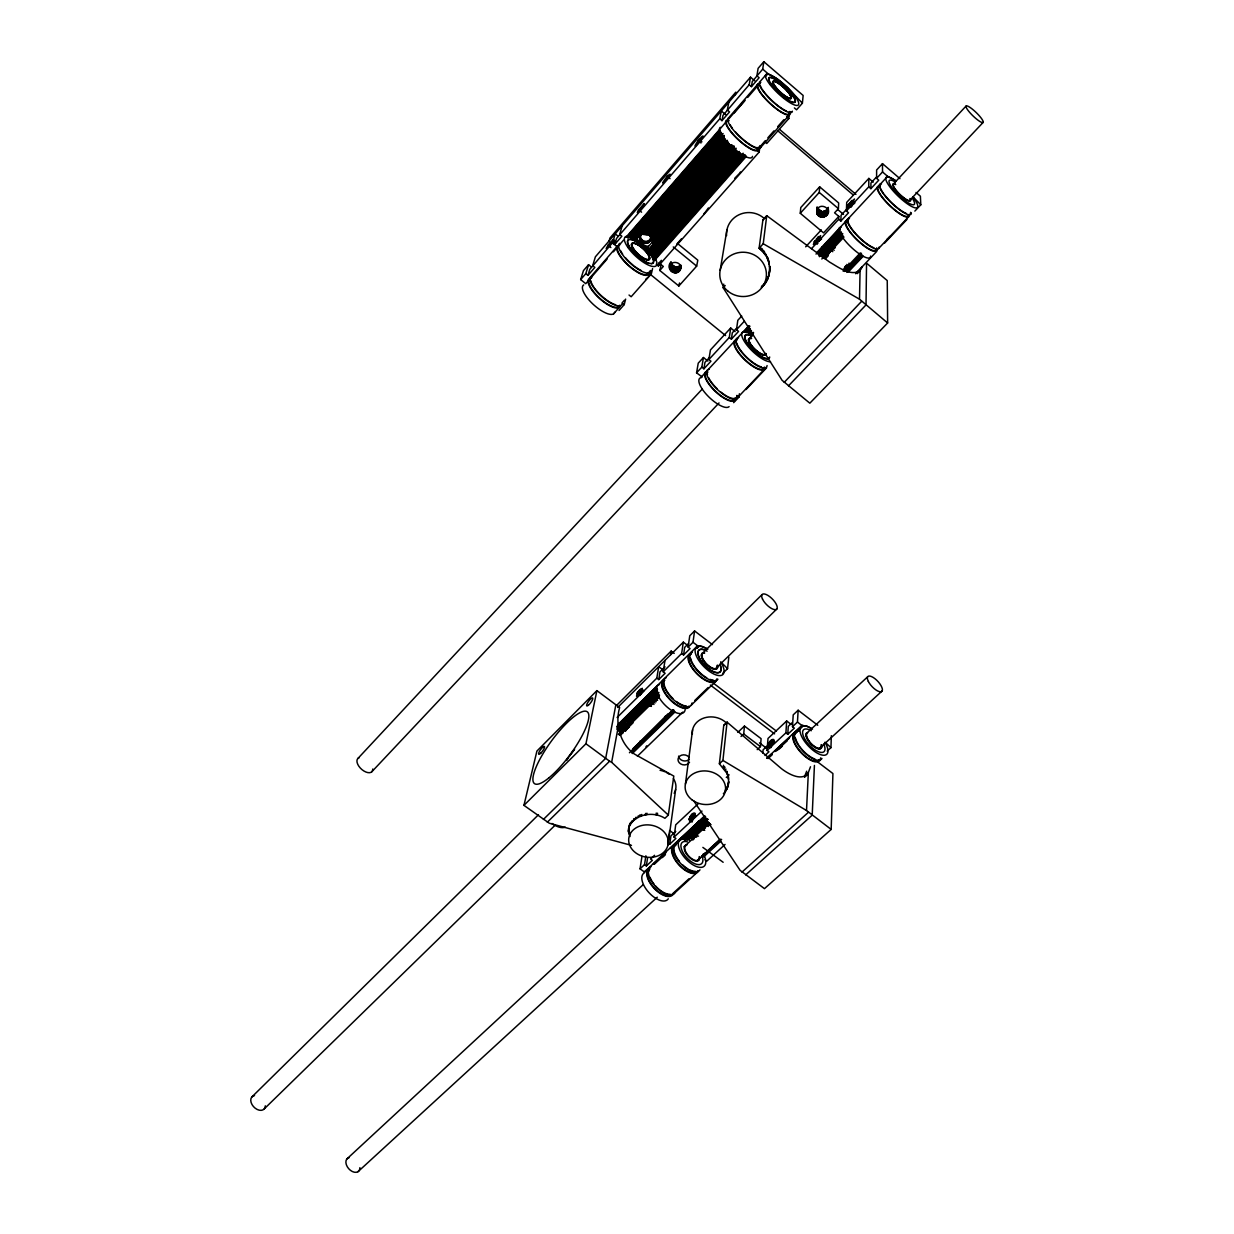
<?xml version="1.0" encoding="UTF-8"?>
<svg xmlns="http://www.w3.org/2000/svg" width="1234" height="1234" viewBox="0 0 1234 1234"><rect width="100%" height="100%" fill="white"/><g stroke="black" fill="none" stroke-linecap="round" stroke-linejoin="round"><path stroke-width="1.5" d="M769.522 271.835L769.661 266.02C770.201 273.963 767.733 282.478 761.316 287.599M873.209 182.138L868.844 178.406L868.751 186.828L870.88 188.648L878.747 180.179L876.603 178.344L876.618 169.983L882.48 163.644L899.972 178.683M876.711 247.864L876.711 251.428L855.609 273.732M870.88 188.648L870.942 183.002L876.14 177.387M630.065 836.544L628.399 831.037L629.571 824.682L628.522 829.125M628.954 826.595L629.433 833.243M723.756 284.128L723.17 287.753L782.094 380.319L809.828 403.194L887.632 322.984L859.512 299.199L860.067 270.632L862.273 266.683M648.575 233.858L650.842 237.884L649.115 242.065L644.642 243.36L640.492 240.553L639.814 237.638L640.893 233.781L640.508 237.977L643.408 241.216L648.097 241.324L650.997 238.224M693.739 800.82L740.107 870.356L764.463 888.65L831.176 829.418L832.919 773.548L817.71 761.995M827.196 751.09L830.945 747.665L831.346 735.68M838.827 216.397L823.572 232.871L800.264 213.266L800.773 207.543L819.654 186.828L838.673 202.947L838.41 208.654L834.585 212.819L838.827 216.397L838.688 219.297L840.817 221.087L848.529 212.772L846.401 210.983L846.709 202.376L868.844 178.406M821.767 251.304L827.49 256.101C815.767 252.044 828.708 240.013 835.063 247.988L830.575 244.533M840.817 221.087L841.064 215.302L847.434 208.407M657.306 214.33L671.99 227.966L673.348 232.964L671.358 236.727L668.797 237.283L666.329 236.265L645.814 218.788M636.328 239.473L640.986 234.121L648.513 235.015L655.655 226.84C652.447 224.017 642.513 220.223 648.159 215.025L672.468 187.074C681.322 177.85 693.292 192.936 698.537 199.846C700.526 222.922 675.708 188.925 671.435 189.296M814.425 765.419L812.203 815.165L745.706 874.875M714.162 146.183L730.497 161.392L731.885 166.467L729.818 170.354L727.15 170.971L723.618 169.305L703.781 152.06M831.176 829.418L806.512 810.522L808.347 772.53L810.507 766.761M791.195 724.435L786.675 720.98L785.904 732.857L787.755 734.276L794.357 728.137L792.49 726.703L797.457 722.075L798.151 710.244L817.772 725.268M826.857 215.04L827.937 208.114C832.287 219.112 813.607 220.13 817.17 209.595C819.731 203.024 830.806 207.281 827.598 213.852M827.274 214.469L827.598 208.731M827.844 213.204L828.292 207.343M828.091 211.847L828.307 208.022M692.197 821.582C684.33 820.564 695.683 819.561 695.344 813.653C693.338 810.214 685.148 821.242 692.274 821.705M825.237 216.413L825.592 210.659L827.196 209.302M825.839 216.012L826.178 210.274M826.379 215.564L826.718 209.811M792.49 726.703L793.215 714.856L798.151 710.244M823.926 216.968L824.281 211.215L825.592 210.659M824.605 216.721L824.944 210.983M822.523 217.184L822.877 211.446L824.281 211.215M823.232 217.122L823.587 211.369M787.755 734.276L788.279 726.332L792.213 722.661M821.088 217.076L821.458 211.322L817.402 207.898L817.001 213.621M821.798 217.184L821.458 211.322M819.145 216.274L819.53 210.536M819.762 216.629L820.132 210.875M820.409 216.891L820.78 211.137M800.264 213.266L819.268 192.442L819.654 186.828M818.08 215.379L818.466 209.641M818.574 215.857L818.96 210.119M816.707 212.294L817.031 207.111M816.815 212.973L817.216 207.25M817.278 214.253L817.679 208.531M817.648 214.839L818.034 209.101M669.661 267.423C669.584 260.096 681.862 261.192 680.674 268.349C678.592 277.928 663.815 269.83 671.003 261.932M726.965 771.435L726.841 773.194C729.973 779.873 729.016 788.603 723.386 793.678M765.049 755.439L768.936 751.799L767.085 750.395L768.011 738.456L786.675 720.98M762.843 753.048L763.09 749.84L768.258 745.012M757.213 749.64L760.452 746.616L761.1 738.672L744.457 726.07L737.809 732.364M741.032 736.482L743.701 733.952L744.457 726.07M794.372 107.913L796.562 109.795L802.393 103.193L803.149 95.465L763.846 61.7L758.108 68.348L756.905 75.829L759.126 77.727L751.429 86.627L749.208 84.73L750.488 77.171L754.853 80.904M726.903 788.927L728.692 781.616L728.368 784.361M727.397 787.832L727.551 786.274M728.353 778.16L727.952 774.212L727.751 775.662M727.798 786.706L727.967 785.148M728.523 779.425L728.507 776.664M728.122 785.549L728.291 783.991M727.335 774.412L727.011 771.528L726.841 773.194L719.376 763.784L723.756 725.33L727.057 722.168L781.431 768.643C788.079 773.826 802.362 782.109 808.347 772.53M725.715 790.979L727.073 787.354M726.348 789.976L726.518 788.387M728.091 776.911L728.245 775.384M725.623 770.818L725.808 768.983M719.376 763.784L722.923 760.437L727.057 722.168M723.263 767.486L723.494 765.296M764.571 141.632L766.746 143.483L788.804 118.557L789.513 112.279M722.646 673.425L727.551 668.658L728.831 657.167M768.643 276.385L769.646 270.678M769.63 268.703L769.754 267.577M769.029 274.889L769.168 273.732M769.322 273.377L769.461 272.22M769.615 270.277L769.754 269.135M768.689 262.472L768.35 259.757L769.538 267.13M766.931 280.627L768.782 275.213M769.06 264.014L768.813 261.315M767.594 279.254L767.733 278.066M768.165 277.835L768.304 276.663M764.463 284.406L767.07 279.439M765.358 283.203L765.512 282.015M766.191 281.938L766.329 280.75M768.211 260.945L766.129 254.667M763.476 285.548L764.602 283.203M766.993 257.983L767.147 256.687M694.017 836.775C694.295 841.711 694.233 835.973 691.642 834.909M766.252 256.564L765.466 253.525M762.427 286.612L763.63 284.344M693.739 839.089L691.348 837.223L691.503 834.693M765.435 255.176L763.553 252.584L763.753 250.965M691.672 837.655L691.796 835.125M691.842 837.855L692.135 835.541M692.043 838.056L692.336 835.726M692.475 838.41L692.536 835.912M692.706 838.565L692.984 836.251M692.953 838.719L693.23 836.405M693.199 838.858L693.493 836.529M693.462 838.981L693.755 836.652M662.72 218.757L681.338 197.455L673.085 191.208L672.545 186.936M763.553 252.584L759.111 248.265L763.229 243.746L766.73 215.672L829.618 262.117C838.056 266.899 850.689 276.74 860.067 270.632M688.988 839.043L689.204 837.269L692.968 840.03M762.504 251.366L762.72 249.638M691.348 837.223L691.302 834.23M724.111 768.551L724.358 766.545L724.99 767.533M761.378 250.224L761.609 248.373L762.134 248.99M760.206 249.145L760.452 247.186M690.839 834.847L691.102 836.775M733.644 402.67L738.95 397.07L739.367 393.769M759.111 248.265L762.905 219.93L766.73 215.672M685.425 784.022L692.582 729.788M667.949 842.807L669.784 844.149L675.877 838.457L674.057 837.115L675.708 824.821L698.197 803.781M669.784 844.149L670.91 835.912L675.769 831.377M668.196 841.048L669.661 830.497L674.288 833.891M667.995 844.935A19.883 16.15 9 0 0 641.649 825.531A19.883 16.15 9 0 0 635.803 852.91A19.883 16.15 9 0 0 667.995 844.935L675.661 789.452M687.785 645.536L683.327 642.143L681.646 653.526L683.574 654.992L690.053 648.575L688.125 647.11L692.999 642.266L694.588 630.944L712.465 644.626M735.125 331.622L730.698 327.997L729.309 337.453L731.392 339.149L738.564 331.406L736.482 329.709L737.809 320.3L741.727 316.058M628.97 827.212C634.492 813.931 653.557 810.908 664.91 818.296L668.319 815.088L673.81 776.109L634.415 754.051C620.116 743.886 614.841 724.096 619.638 707.591L596.901 690.624L536.913 751.059L523.941 805.355L549.315 823.248L631.469 845.367M656.226 264.246L658.37 265.989L759.157 152.075L760.082 145.597M688.125 647.11L689.76 635.757L694.588 630.944M731.392 339.149L732.302 332.825L737.068 327.689M683.574 654.992L684.685 647.372L688.557 643.531M655.994 814.81L656.257 813.036M657.259 815.057L657.537 813.206M645.876 855.779L644.534 864.633L646.354 865.959L647.603 857.661M648.359 869.137L644.364 871.944L640.045 868.829L641.958 856.411M646.693 814.718L646.924 813.191M751.429 86.627L752.262 81.552L762.705 69.135L763.846 61.7M645.367 814.949L645.598 813.407M670.571 654.838L671.157 651.074L674.211 653.388M641.51 815.982L641.757 814.425M637.963 817.51L638.209 815.936M663.136 670L658.694 666.638L656.812 678.145L658.74 679.579L665.111 673.27L663.182 671.82L665.018 660.36M640.292 816.445L640.539 814.872L639.351 815.381M634.831 819.484L636.081 817.186L635.818 818.774M658.74 679.579L659.974 671.898L665.049 666.869M633.027 820.996L634.153 818.62L633.89 820.224M707.869 361.068L703.457 357.505L701.822 367.146L703.904 368.812L710.938 361.207L708.871 359.541L710.445 349.947L730.698 327.997M628.399 831.037L628.677 828.523M628.476 831.994L628.723 830.467M628.63 832.935L628.877 831.423M628.862 833.875L629.124 832.348M630.25 824.42L630.512 822.816L630.003 823.741M630.836 823.525L631.762 821.042L631.5 822.646M720.178 270.246L726.888 230.048M703.904 368.812L704.969 362.364L709.643 357.305M856.951 273.47L858.448 270.724M702.007 376.848L696.562 372.838L698.243 363.151L703.457 357.505M668.319 815.088L611.648 762.303L618.465 725.499M735.371 94.694L735.834 92.164L609.997 237.977L609.149 240.861M615.859 704.768L605.678 758.308L543.423 819.407M728.8 102.299L727.304 110.057L729.51 111.924L721.967 120.639L719.761 118.772L721.319 110.952L725.654 114.623M661.162 264.492L659.789 270.462L678.854 286.01L696.67 266.128L697.812 260.173L677.481 243.468M721.967 120.639L722.985 115.394L749.208 84.73M613.19 240.044L609.596 242.913L606.249 248.528L613.19 240.044L616.09 242.388L613.02 239.597M523.941 805.355L585.949 743.763L596.901 690.624M678.854 286.01L679.487 282.987M680.32 269.629L680.952 266.652M680.551 268.997L681.307 265.372M678.129 272.097L680.458 265.31L679.209 271.279M678.685 271.711L679.949 265.742M679.641 270.77L680.582 266.297M680.027 270.215L680.967 265.742M676.864 272.621L678.145 266.652L679.394 266.112M677.512 272.39L678.777 266.421M674.813 272.822L676.093 266.853L678.145 266.652M675.507 272.837L676.787 266.868M676.201 272.776L677.466 266.791M673.456 272.544L674.736 266.575L672.006 264.6L671.003 262.148L669.692 268.087M674.119 272.729L676.093 266.853M671.635 271.542L672.946 265.572M672.206 271.943L673.502 265.973M672.808 272.282L674.103 266.313M670.324 269.984L671.635 264.03M670.694 270.555L672.006 264.6M671.142 271.079L672.437 265.109M669.707 266.76L670.494 263.15M669.815 268.75L671.142 262.796M670.031 269.382L671.342 263.428M658.37 265.989L659.064 262.996L661.439 260.328M629.032 295.034L631.16 296.746L651.305 273.979L652.585 268.596M648.853 242.28L649.269 240.63M649.115 242.065L649.516 240.414M650.472 236.249L650.873 234.614M649.362 241.833L649.763 240.183M650.58 236.573L650.997 234.923M649.593 241.586L649.994 239.936M650.673 236.897L651.089 235.247M647.773 249.33L648.513 246.384L653.156 241.093M649.794 241.324L650.21 239.674M649.994 241.062L650.58 239.134M650.333 240.476L651.089 237.9M647.032 243.191L647.449 241.555M647.372 243.083L647.773 241.448M647.68 242.959L648.097 241.324M647.989 242.82L648.405 241.17M648.297 242.651L648.698 241.016M648.575 242.481L648.991 240.831M650.333 235.941L650.734 234.306M645.336 243.422L645.752 241.771M645.675 243.422L646.092 241.771M646.03 243.391L646.446 241.741M646.369 243.345L646.786 241.694M646.709 243.283L647.125 241.633M643.963 243.221L644.379 241.571M644.302 243.299L644.719 241.648M643.562 246.8L643.886 245.535L637.978 240.707L636.883 237.853M644.642 243.36L645.058 241.71M644.981 243.407L645.397 241.756M767.872 745.336C768.072 749.994 774.15 742.698 774.165 740.385C772.931 736.035 763.63 747.233 770.895 747.619M642.374 242.527L642.791 240.877M642.667 242.697L643.099 241.046M642.976 242.851L643.408 241.216M643.3 243.005L643.716 241.355M643.624 243.113L644.04 241.478M641.078 241.401L641.495 239.751M641.31 241.648L641.726 239.998M641.557 241.895L641.973 240.244M641.819 242.126L642.235 240.476M642.081 242.327L642.513 240.676M639.906 238.98L640.323 237.329M639.983 239.303L640.4 237.653M640.076 239.627L640.508 237.977M640.199 239.936L640.616 238.301M640.338 240.26L640.755 238.609M640.492 240.553L640.909 238.918M640.662 240.846L641.094 239.195M619.036 310.459L624.219 304.597L625.638 299.091M640.862 241.124L641.294 239.489M639.844 237.314L640.6 234.383M639.814 238.316L640.23 236.002M639.844 238.64L640.276 237.005M640.323 235.725L641.264 233.226M622.167 225.791L619.699 234.445L621.859 236.203L614.841 244.317L612.681 242.558L615.211 233.843L618.141 236.234M614.841 244.317L616.506 238.47L719.761 118.772M640.199 740.971L639.829 742.004L667.856 713.992M591.472 267.068L588.556 264.708L585.811 273.639L587.955 275.367L589.775 269.382L612.681 242.558M607.113 259.063L585.749 283.681L580.659 279.594L583.451 270.616L588.556 264.708M806.681 771.204L804.414 777.004L807.73 773.98M843.516 269.012L848.051 267.747L849.054 263.12M724.466 154.852L732.518 145.658L729.14 144.98L727.983 141.833L719.946 151.057C708.517 138.671 696.5 154.451 713.73 160.374L688.51 189.234M637.083 693.261L636.543 696.3L640.631 692.783L642.297 688.294L637.083 693.261L640.03 695.482M650.997 272.822L651.043 271.079A21.132 6.941 42.4 0 1 630.821 263.69A21.132 6.941 42.4 0 1 619.792 243.299M659.064 697.225L656.642 699.601C648.714 692.937 637.191 702.933 651.398 706.372L643.839 700.696M708.393 207.929L705.231 212.279M814.301 241.663L813.391 244.548L818.003 240.645L820.641 235.586L814.301 241.663L817.201 244.085M650.719 273.316L648.328 276.57M638.595 209.749L637.346 212.572L644.41 203.595L638.595 209.749L641.572 212.186M848.329 204.69L847.126 208.099L851.876 204.042L854.499 198.998L848.329 204.69L851.244 207.173M706.604 821.551L710.846 824.728L705.539 820.857L709.889 824.096C703.21 817.278 689.22 826.163 703.75 829.772L696.5 824.405M740.493 171.942L739.721 173.053M566.529 760.252L568.056 758.015M640.647 235.139L641.788 233.905M681.492 238.779L676.911 243.946M639.752 742.143L638.595 743.269M569.645 755.779L574.597 749.254M725.176 790.346L725.885 789.39M698.105 140.553C686.181 159.078 713.684 124.063 698.105 140.553L700.989 142.974M739.289 173.624L734.785 178.251M646.739 745.83L645.968 746.755M889.93 236.357L888.002 238.455M724.157 137.576L715.458 147.849L724.312 137.684M724.235 135.478L714.27 147.232L724.188 135.833M750.488 77.171L595.39 256.795L592.69 265.68L594.85 267.408L587.955 275.367M667.178 176.277C652.832 195.512 678.623 166.575 667.178 176.277L670.047 178.668M580.659 279.594L585.811 273.639M757.892 84.082L728.631 117.816A21.934 5.769 42.9 0 0 740.971 137.915A21.934 5.769 42.9 0 0 760.761 146.985M766.314 74.379L760.005 81.629A22.15 5.414 43 0 0 772.746 101.635A22.15 5.414 43 0 0 792.382 111.199M613.406 251.829L615.92 248.929M620.949 243.129L623.463 240.229M625.962 237.344L744.102 101.188M757.923 85.254L760.437 82.354M765.466 76.554L767.98 73.67L777.266 78.914L787.462 87.537L802.393 103.193M734.23 112.911L745.213 100.263M747.65 97.455L758.617 84.807A21.101 5.183 43 0 0 770.741 103.872A21.101 5.183 43 0 0 789.467 112.973M627.782 236.002L719.515 130.31M627.381 237.684L720.332 130.603M628.183 238.069L646.755 216.69M674.042 185.254L704.938 149.684M706.542 147.833L720.27 132.038M630.358 237.005L646.338 218.603M648.297 214.917L650.58 213.729L672.036 189.033M676.34 184.067L704.46 151.705M708.871 146.63L721.304 132.3M630.697 238.131L646.693 219.729M650.58 213.729L652.154 213.451L672.376 190.175M677.929 183.804L704.799 152.893M721.767 133.365L710.46 146.368L732.178 164.631M631.006 239.396L647.341 220.624M652.154 213.451L653.526 213.513L673.008 191.116M679.302 183.866L705.401 153.849M711.833 146.46L723.078 133.534M633.304 238.424L648.112 221.41M653.526 213.513L654.745 213.79L673.779 191.902M680.52 184.159L706.172 154.682M633.181 240.368L649.038 222.166M654.745 213.79L655.948 214.222L674.689 192.689M681.723 184.606L707.082 155.484M713.067 146.753L723.016 135.324M635.525 239.612L650.071 222.907M708.115 156.271L682.911 185.208L680.011 182.894M641.942 234.198L651.151 223.632M655.948 214.222L658.262 215.487L676.803 194.201M684.037 185.902L709.195 157.042M716.584 148.558L725.052 138.84M643.562 234.352L652.246 224.387M658.262 215.487L659.372 216.228L677.913 194.972M710.306 157.829L685.163 186.658L681.06 183.249M725.685 140.182L717.71 149.329L713.576 145.874M645.212 234.537L653.388 225.174L646.107 219.128M727.412 140.337L718.82 150.178L715.859 147.71M646.863 234.753L654.514 225.992L645.953 218.942M687.4 188.339L712.589 159.495L703.92 152.214M721.072 151.967L728.569 143.391M648.513 235.015L650.179 235.308L656.781 227.735M663.83 219.683L682.464 198.365M689.636 190.159L714.872 161.299M722.198 152.923L729.14 144.98M648.575 249.469L653.249 244.162L650.75 236.851L657.892 228.676L669.136 237.668M690.762 191.116L715.998 162.271L728.77 172.714M730.837 145.304L723.34 153.88L731.824 161.006M651.321 238.409L658.987 229.663L669.013 237.607M666.082 221.565L684.669 200.309L696.177 209.533L683.574 199.322L664.956 220.608L671.944 226.377M691.888 192.072L717.093 163.274L728.662 172.667M651.876 239.998L660.067 230.65M685.765 201.312L667.178 222.536L671.527 226.161M718.188 164.292L692.999 193.059L697.364 196.73M734.184 146.044L725.577 155.854L731.438 160.836M652.416 241.586L661.115 231.668M686.814 202.345L668.257 223.539L671.219 225.992M719.268 165.341L694.079 194.062L698.151 197.455M734.677 147.756L726.687 156.872L729.417 159.171M652.94 243.191L662.164 232.686M669.291 224.573L687.878 203.379M695.128 195.111L720.332 166.374M727.736 157.921L736.22 148.265M648.621 250.301L663.198 233.689M721.396 167.392L696.115 196.191L722.507 168.395L697.04 197.317L723.618 169.305L697.858 198.535M736.359 150.347L728.739 159.016L731.608 161.407M729.68 160.158L737.3 151.489M730.497 161.392L739.243 151.443M651.336 253.525L666.468 236.342M672.669 229.277L692.228 207.034M698.537 199.846L724.744 170.061M731.191 162.718L739.968 152.738M649.593 251.381L664.278 234.691L649.053 250.703M650.503 252.446L665.373 235.586L650.025 251.736M671.99 227.966L691.117 206.279L671.188 226.763L690.022 205.384L670.278 225.637L688.927 204.381L693.199 207.96M651.629 255.222L667.687 236.959M673.162 230.743L693.477 207.651M699.046 201.327L726.008 170.678M731.7 164.215L740.523 154.173M653.064 255.546L669.106 237.314M673.363 232.47L694.912 207.991M699.246 203.086L727.489 171.002M731.901 165.973L743.146 153.201M653.804 256.564L671.219 236.805M672.777 235.031L697.071 207.466M698.645 205.662L729.68 170.431M731.299 168.611L743.824 154.373M653.634 258.569L745.151 154.744M654.282 259.556L745.845 155.731M654.699 260.251L746.292 156.41M624.404 300.263L622.09 302.885L624.219 304.597M758.247 148.805L765.358 140.614M767.826 137.822L773.98 130.866M777.667 126.686L783.821 119.713M787.724 115.425L791.056 111.677M613.606 313.822L619.252 307.436M759.943 148.281L789.482 114.855M659.789 270.462L663.321 266.467L659.064 262.996M766.962 215.873L762.905 219.93M776.294 750.889L779.256 748.76M723.17 287.753L725.191 285.548M805.663 246.831L821.32 229.879M704.768 212.803L703.889 213.729M696.562 372.838L701.822 367.146M708.871 359.541L729.309 337.453M736.482 329.709L744.241 321.318M811.525 248.651L838.688 219.297M846.401 210.983L868.751 186.828M876.603 178.344L882.526 171.958L882.48 163.644M701.483 376.786L748.668 325.977M816.831 252.554L887.601 176.323L896.208 181.028A21.688 5.183 43.9 0 0 887.755 183.743A21.688 5.183 43.9 0 0 911.525 206.417A21.688 5.183 43.9 0 0 912.929 197.039M743.932 331.699L749.177 326.054M816.013 254.081L839.598 228.676M846.154 221.626L848.776 218.804M744.719 331.869L749.948 326.223M818.08 252.893L840.339 228.907M745.336 332.316L749.239 328.105M817.972 254.142L823.016 248.713M824.651 246.954L840.123 230.295M746.138 332.671L750.041 328.475M818.697 254.62L822.43 250.595M826.934 245.767L839.691 232.038M747.897 332.131L750.473 329.355M818.944 255.716L822.677 251.705M828.461 245.489L841.202 231.776M748.205 333.226L750.812 330.403M819.391 256.687L823.201 252.6M829.772 245.535L841.449 232.979M748.992 333.89L751.599 331.082M821.443 256.04L823.926 253.386M842.421 233.488L830.945 245.797L842.776 233.812M822.168 256.919L824.775 254.111L822.183 256.687M842.174 235.401L832.086 246.214L842.529 235.694M750.858 335.17L753.465 332.393M821.829 259.001L825.716 254.836L822.985 257.536M843.223 236.049L833.197 246.8L830.405 244.517M751.182 335.54L753.558 332.995M357.922 758.447L702.115 389.219M749.393 338.486L753.342 334.26M824.142 258.322L843.979 237.021M892.598 184.869L966.16 105.954M825.207 259.063L827.783 256.302L821.937 251.428M371.82 771.759L719.036 402.947M843.13 271.125L860.299 252.893M910.461 199.6L983.082 122.475A11.831 2.329 44.1 0 0 971.914 108.793A11.831 2.329 44.1 0 0 968.829 111.399A11.831 2.329 44.1 0 0 983.082 122.475M844.364 271.434L846.894 268.75M848.545 266.991L861.486 253.248M846.123 271.387L861.903 254.636M846.832 272.39L862.628 255.639M848.606 271.696L863.09 256.333M736.837 398.443L764.34 369.367M878.531 248.605L908.671 216.721M746.03 389.558L766.607 367.809M884.454 243.237L906.959 219.451M914.857 211.091L920.795 204.813L920.394 196.221L916.014 192.473M858.386 271.064L862.211 267.022M857.337 273.593L859.913 270.878M784.207 382.355L861.671 301.281M788.495 385.841L866.021 304.921L866.546 263.15L887.246 280.581L887.632 322.984M647.017 278.066L645.86 279.162M658.971 692.69L653.681 698.043L657.722 694.063M657.938 692.32L652.632 697.688L658.046 692.367M617.015 704.984L671.157 651.074M617.648 707.483L683.327 642.143M617.123 717.494L656.812 678.145M663.182 671.82L681.646 653.526M618.28 724.188L697.58 645.768L702.115 646.415L707.853 649.207M617.416 725.484L657.059 686.289M695.344 648.436L698.074 645.737M618.157 725.453L656.426 687.631M689.235 655.208L691.966 652.493M696.069 648.452L698.799 645.752M617.787 726.518L644.549 700.202M645.906 698.86L656.642 688.248M696.886 648.467L699.57 645.814M618.373 726.055L644.179 701.483M647.912 697.796L657.321 688.495M620.347 725.006L644.503 702.177M649.3 697.441L657.491 689.343M621.735 724.651L645.058 702.732M650.503 697.349L657.29 690.654M623.062 724.559L645.737 703.21M651.583 697.441L656.997 692.104M624.018 724.651L625.067 724.867L646.554 703.673L643.037 701.174M625.067 724.867L626.116 725.222L647.48 704.167L643.238 700.974M618.342 734.292L620.964 731.7L622.939 732.78L620.316 735.356M626.116 725.222L627.103 725.654L648.421 704.66M654.683 698.49L658.771 694.464M619.314 734.801L621.936 732.225M649.393 705.185L628.091 726.163L627.103 725.654M655.67 699.015L659.527 695.22M251.813 1097.011L538.471 814.749M619.406 735.078L659.172 695.914M701.699 654.035L762.041 594.618M625.175 724.003L629.062 726.749L633.073 722.8M547.31 822.214L609.611 761.208L611.648 762.303M632.98 748.683L638.487 743.315M667.471 715.041L672.869 709.781M264.277 1108.857L555.022 825.299M629.433 752.74L673.533 709.735M714.872 669.414L776.88 608.948M631.407 751.814L673.965 710.321M631.962 752.817L674.535 711.324M632.317 753.527L674.905 712.033M637.392 756.241L682.865 712.064M694.788 700.496L708.162 687.492M691.271 705.123L716.136 680.983M723.756 725.33L727.242 722.368M726.302 777.482L729.109 774.859M640.045 868.829L644.534 864.633M654.56 855.285L650.549 859.034L652.37 860.36L646.354 865.959M674.057 837.115L701.976 811.093M767.085 750.395L785.904 732.857M644.364 871.944L704.845 815.72M766.746 758.17L801.915 725.469L806.959 726.194L812.512 729.124M644.842 871.836L649.053 867.918M653.28 864.001L665.928 852.231M670.155 848.313L703.904 816.923M767.193 758.092L771.404 754.175M775.631 750.257L789.698 737.176M792.506 734.569L802.347 725.407M653.989 863.908L665.234 853.45M670.849 848.236L704.599 816.862M767.872 758.062L772.083 754.128M774.906 751.521L788.958 738.456M793.184 734.523L803.026 725.376M654.575 864.031L665.604 853.774M671.126 848.653L697.333 824.297M698.675 823.047L705.586 816.63M768.072 758.555L772.145 754.776M777.636 749.67L787.261 740.739M794.125 734.353L802.362 726.703M662.303 857.599L665.08 855.039M672.006 848.591L676.155 844.735M681.692 839.598L696.932 825.438M700.603 822.029L704.83 818.096M779.626 748.622L782.387 746.046M683.127 839.135L697.21 826.04M701.945 821.659L705.971 817.911M683.729 839.521L697.734 826.518M703.102 821.536L705.879 818.96M684.454 839.876L698.398 826.934M685.256 840.261L699.169 827.351L696.315 825.253M706.851 819.067L704.12 821.597L706.943 819.114M707.838 819.283L705.138 821.782L707.93 819.33M687.508 839.367L700.017 827.767L695.945 824.759M687.06 840.292L692.12 835.603L698.521 836.128M692.922 835.603L700.912 828.199M694.31 835.665L701.837 828.693L696.207 824.559M346.769 1159.065L643.176 884.639M684.114 846.74L709.519 823.217M806.913 733.042L867.595 676.849M702.701 855.224L705.524 852.632M708.347 850.056L719.638 839.691M357.953 1171.745L657.275 897.195M697.009 860.777L720.548 839.166M819.006 748.868L882.171 690.932M703.272 856.226L721.628 839.398M703.627 856.936L720.579 841.403M725.068 844.442L706.82 861.131L705 859.805M672.653 893.694L689.174 878.593M696.593 872.962L673.178 894.341A17.831 8.885 47.5 0 1 653.804 888.033A17.831 8.885 47.5 0 1 649.377 868.212M804.892 775.924L808.193 772.9M804.799 776.926L807.005 774.921M741.958 872.114L808.393 812.311M761.455 286.411L762.581 285.409M887.524 238.887L886.644 239.612M666.113 716.368L664.602 716.584M696.639 837.115L694.295 836.868M643.886 245.535L648.513 246.384M619.098 730.759L620.964 731.7M763.229 243.746L859.512 299.199M722.923 760.437L806.512 810.522M623.417 723.278L626.301 725.299M696.747 824.852L702.794 829.202M659.372 216.228L661.609 217.878L680.181 196.592L671.574 189.434M624.836 723.648L629.062 726.749M689.174 819.407L691.981 821.474M692.336 821.32L689.235 819.052L692.135 821.196M696.979 824.713L704.722 830.389M702.871 847.388L723.155 862.288M652.385 696.47L656.642 699.601M689.96 817.263L692.937 819.453M697.395 822.739L704.83 828.23M689.713 817.741L692.69 819.931M697.148 823.232L704.599 828.708M689.513 818.204L692.49 820.394M696.948 823.695L704.398 829.171M689.359 818.636L692.336 820.841M696.794 824.127L704.228 829.618M696.932 825.13L701.591 828.554M696.038 824.806L700.172 827.844M585.949 743.763L609.611 761.208M617.648 728.646L622.029 731.885M705.755 820.764L710.229 824.065M705.015 820.795L710.553 824.775M705.771 821.628L710.229 824.929M703.935 820.749L709.889 825.145M703.581 821.011L709.519 825.407M692.783 813.638L695.76 815.828M703.195 821.32L707.653 824.62M692.397 813.993L695.374 816.198M702.809 821.69L707.267 824.975M692.012 814.394L694.989 816.599M700.927 820.98L708.362 826.471M691.626 814.841L694.603 817.031M700.542 821.412L706.496 825.808M691.256 815.288L694.218 817.494M698.675 820.78L706.11 826.271M690.886 815.782L693.863 817.972M698.321 821.258L705.755 826.749M690.546 816.276L693.523 818.466M699.477 822.847L705.416 827.243M690.238 816.769L693.215 818.96M697.673 822.245L705.108 827.736M625.206 723.71L628.121 725.885L625.021 723.571M617.386 728.908L621.674 732.086M617.339 729.201L620.193 731.315M625.252 723.525L628.538 725.823M624.743 723.695L629.355 727.135M624.435 723.864L629.047 727.304M624.096 724.096L628.708 727.536M622.198 723.247L628.353 727.829M621.813 723.587L627.967 728.168M621.427 723.957L627.582 728.538M619.499 723.232L627.196 728.955M620.656 724.836L626.81 729.417M620.27 725.314L626.425 729.88M618.373 724.651L626.054 730.374M618.018 725.16L625.715 730.883M617.694 725.654L625.391 731.376M617.401 726.147L623.556 730.729M617.139 726.641L623.309 731.207M616.923 727.088L623.077 731.669M618.296 728.662L622.908 732.101M617.926 728.908L622.43 732.256M643.608 700.48L650.935 705.941M617.216 729.14L620.023 731.222M654.221 697.626L657.151 699.832M638.41 691.256L641.371 693.477M647.295 697.92L653.218 702.362M638.04 691.75L641.001 693.971M645.444 697.303L652.848 702.856M637.7 692.259L640.647 694.48M645.089 697.812L653.974 704.475M637.376 692.752L640.323 694.973M644.765 698.305L652.169 703.858M644.472 698.814L651.876 704.367M644.225 699.292L651.629 704.845M644.009 699.755L651.413 705.308M643.824 700.172L651.228 705.725M643.392 700.742L649.13 705.046M643.346 701.035L647.649 704.259M652.046 696.084L657.629 700.233M651.753 696.207L656.195 699.555M641.078 688.603L644.04 690.839M651.444 696.392L655.886 699.724M651.089 696.639L655.532 699.971M650.719 696.932L655.161 700.264M639.983 689.497L642.945 691.719M648.868 696.161L656.257 701.73M639.598 689.883L642.544 692.104M648.467 696.547L654.39 701.005M639.197 690.315L642.158 692.536M648.066 696.979L653.989 701.421M638.796 690.778L641.757 692.999M647.68 697.441L655.069 702.994M617.324 728.538L622.939 732.78M771.774 739.876L774.782 742.174M771.373 740.215L774.381 742.513M770.957 740.601L773.98 742.883M770.556 741.017L773.579 743.3M770.155 741.464L773.178 743.763M769.769 741.942L772.777 744.225M769.399 742.436L772.407 744.719M769.06 742.945L772.068 745.228M768.736 743.454L771.759 745.737M768.458 743.948L771.481 746.231M768.227 744.441L771.235 746.724M768.026 744.904L771.034 747.187M759.419 742.837L767.054 748.622M743.701 733.952L760.452 746.616M713.869 683.543L776.417 731.099M710.352 685.055L774.597 733.86M643.346 700.388L650.395 705.755M692.999 642.266L697.58 645.768M727.551 668.658L721.366 662.473M797.457 722.075L801.915 725.469M830.945 747.665L825.515 742.575M654.406 212.618L657.336 214.932M654.251 212.526L657.136 214.809L675.738 193.445L671.435 189.882M683.127 185.331L680.181 182.987L699.647 199.152M736.899 395.404L738.95 397.07M830.559 244.61L833.413 246.908M657.552 214.654L660.483 217.03L679.055 195.759L671.743 189.635M613.205 239.689L616.105 242.018M613.082 240.322L615.967 242.666M649.161 272.251L651.305 273.979M611.848 242.466L617.602 247.155M649.454 273.655L725.592 335.586M607.915 245.134L610.876 247.54M658.987 229.663L668.936 237.807M673.27 246.939L696.67 266.128M683.327 185.054L686.274 187.475L711.432 158.631L704.074 152.414M656.658 213.991L672.607 226.794M654.668 212.387L672.268 226.871M654.19 212.325L672.021 227.01M653.897 212.541L673.224 228.429M653.573 212.803L672.885 228.706M653.202 213.143L672.515 229.03M651.336 212.31L675.091 231.869M650.92 212.757L674.674 232.3M650.472 213.235L674.227 232.779M648.544 212.526L673.779 233.288M648.097 213.066L674.813 235.046M647.649 213.621L674.366 235.601M647.218 214.192L672.453 234.938M646.786 214.762L673.517 236.727M646.385 215.318L671.635 236.049M646.03 215.842L671.265 236.589M645.691 216.366L670.941 237.098M645.397 216.845L670.648 237.576M646.647 218.495L670.417 238.023M646.446 218.881L668.735 237.19M661.393 231.961L668.674 237.931M645.413 219.205L650.256 223.045M668.041 237.776L663.013 233.519L667.455 237.221M823.171 252.353L827.443 255.885M671.358 186.118L697.225 207.559M672.453 187.83L696.886 208.083M672.175 188.293L696.608 208.561M671.928 188.74L696.362 208.993M671.728 189.111L696.177 209.379M684.669 200.309L693.246 207.389M671.712 189.882L677.605 194.771M687.107 202.638L695.621 209.641M671.558 189.99L675.923 193.599M695.143 209.61L688.726 204.212L693.061 207.836M682.988 184.576L697.596 196.808M680.443 182.771L698.459 197.81M680.644 183.851L699.339 199.368M678.87 182.94L698.999 199.661M678.499 183.28L700.064 201.188M678.098 183.681L699.663 201.589M676.232 182.94L700.665 203.224M675.8 183.434L700.218 203.703M673.903 182.755L699.755 204.227M674.875 184.498L700.742 205.955M674.427 185.069L698.845 205.322M672.545 184.452L698.413 205.893M673.563 186.211L699.416 207.651M671.728 185.578L699.03 208.222M717.093 163.274L727.15 171.68M822.831 251.859L826.95 255.284M713.884 146.044L731.654 160.883M713.36 145.72L731.469 161.253M713.406 146.322L730.775 160.914M831.408 245.473L834.307 247.911M713.098 146.553L730.451 161.13M829.618 244.455L833.968 248.111M711.308 145.643L732.996 163.86M829.233 244.718L833.582 248.373M710.923 145.998L732.61 164.215M818.682 236.527L821.582 238.964M828.832 245.042L833.181 248.697M818.25 236.913L821.15 239.35M828.384 245.427L834.184 250.301M708.609 145.658L731.747 165.078M817.787 237.344L820.687 239.782M826.487 244.64L832.287 249.515M708.162 146.167L732.734 166.791M817.324 237.823L820.224 240.26M826.024 245.119L831.809 249.993M699.03 139.411L701.915 141.848M707.699 146.692L732.271 167.315M825.546 245.628L832.78 251.705M705.786 146.044L731.793 167.87M816.384 238.872L819.283 241.309M825.068 246.168L830.868 251.026M846.802 264.415L849.702 266.837M706.774 147.833L732.78 169.66M824.605 246.723L830.405 251.582M704.876 147.201L732.333 170.23M824.158 247.294L829.958 252.152M845.892 265.526L848.791 267.948M705.894 148.99L730.466 169.598M815.042 240.568L817.941 242.99M823.741 247.849L829.541 252.723M845.475 266.081L848.375 268.518M704.043 148.342L731.5 171.372M814.656 241.124L817.556 243.545M821.906 247.201L829.14 253.278M845.089 266.637L847.989 269.074M703.673 148.882L729.695 170.708M823.001 248.96L828.785 253.818M844.735 267.192L847.635 269.614M703.334 149.391L729.371 171.218M822.677 249.469L828.477 254.327M844.426 267.701L847.326 270.138M704.491 151.088L729.078 171.696M822.415 249.947L828.215 254.821M704.259 151.52L728.847 172.128M822.199 250.394L827.999 255.253M704.074 151.89L728.662 172.513M822.045 250.795L827.844 255.654M719.545 165.618L728.168 172.698M703.442 152.399L708.301 156.41M727.659 172.698L721.196 167.222L727.119 172.236M821.89 251.705L825.901 254.975M756.982 150.24L759.157 152.075M849.162 203.564L852.062 206.032M819.268 192.442L838.41 208.654M837.763 209.518L843.532 214.407M779.78 129.57L855.949 194.401M777.59 130.603L853.296 195.018M851.984 200.417L854.9 202.885M851.522 200.864L854.437 203.332M851.044 201.343L853.959 203.826M850.565 201.867L853.465 204.35M849.609 202.993L852.524 205.461M786.629 116.69L788.804 118.557M762.705 69.135L767.98 73.67M882.526 171.958L887.601 176.323M920.795 204.813L912.898 196.73M764.756 252.384L763.954 251.242L764.54 253.849M767.27 256.95L768.165 259.217M650.179 235.308L650.75 236.851M615.612 304.736A19.945 6.895 42.3 0 1 594.68 288.401M593.816 287.183A19.945 6.895 42.3 0 1 590.778 280.689M590.824 278.39A19.945 6.895 42.3 0 1 591.904 276.94M619.576 305.261A19.945 6.91 42.3 0 1 600.187 298.628A19.945 6.91 42.3 0 1 590.006 279.131M614.686 312.248A20.87 7.296 42.2 0 1 594.325 305.353A20.87 7.296 42.2 0 1 583.728 284.9M620.332 305.862A20.916 7.25 42.3 0 1 597.966 297.039A20.916 7.25 42.3 0 1 591.472 277.928M622.244 303.703A20.932 7.234 42.3 0 1 601.899 296.715A20.932 7.234 42.3 0 1 591.209 276.262L617.864 245.535A21.117 6.957 42.4 0 0 628.862 265.927A21.117 6.957 42.4 0 0 649.099 273.3M648.359 272.699A20.13 6.633 42.4 0 1 629.062 265.649A20.13 6.633 42.4 0 1 618.573 246.214M641.063 270.477A20.145 6.617 42.4 0 1 634.415 266.22M633.042 265.14A20.145 6.617 42.4 0 1 625.53 257.86M622.615 254.096A20.145 6.617 42.4 0 1 620.548 250.61M619.468 245.381A20.145 6.617 42.4 0 1 620.501 243.993M650.303 270.493A20.145 6.617 42.4 0 1 649.331 271.927M641.603 259.572A16.937 5.507 42.4 0 1 627.566 240.877A16.937 5.507 42.4 0 1 645.259 248.558A16.937 5.507 42.4 0 1 651.182 263.737M648.883 263.382A16.937 5.507 42.4 0 1 642.729 260.343M759.99 146.337A20.901 5.507 42.9 0 1 751.228 145.319A20.901 5.507 42.9 0 1 735.433 131.945M732.317 128.135A20.901 5.507 42.9 0 1 730.034 124.68M757.892 148.712A20.885 5.522 42.8 0 1 737.037 138.223A20.885 5.522 42.8 0 1 729.14 120.747M752.478 156.363A21.873 5.861 42.8 0 1 732.657 147.417A21.873 5.861 42.8 0 1 720.409 127.303M733.937 146.954A17.492 4.689 42.8 0 1 731.669 144.872M758.355 147.124A21.919 5.8 42.8 0 1 738.857 140.321A21.919 5.8 42.8 0 1 728.492 120.022M789.868 111.446A22.135 5.445 43 0 1 770.602 104.088A22.135 5.445 43 0 1 759.789 83.974M790.901 111.708A21.117 5.167 43 0 1 789.143 111.893M786.474 111.045A21.117 5.167 43 0 1 762.303 89.45M761.625 88.354A21.117 5.167 43 0 1 760.252 85.516M759.959 83.465A21.117 5.167 43 0 1 760.746 82.354M768.983 80.534A17.754 4.273 43 0 1 785.657 87.691A17.754 4.273 43 0 1 791.179 101.882M788.387 100.432A17.754 4.273 43 0 1 778.207 92.411M774.998 89.126A17.754 4.273 43 0 1 770.232 82.971M265.31 1105.834A8.607 5.815 46.3 0 1 259.155 1110.168A8.607 5.815 46.3 0 1 251.134 1102.548A8.607 5.815 46.3 0 1 254.543 1095.591M686.52 706.079A17.908 7.928 45.5 0 1 676.386 701.514M672.869 698.506A17.908 7.928 45.5 0 1 664.046 681.754M688.88 706.234A17.893 7.944 45.5 0 1 669.46 698.567A17.893 7.944 45.5 0 1 664.848 680.258M685.132 709.72A18.741 8.376 45.5 0 1 665.62 705.678A18.741 8.376 45.5 0 1 659.141 684.7M689.497 706.851A18.772 8.33 45.5 0 1 669.136 698.799A18.772 8.33 45.5 0 1 664.308 679.595M692.104 702.948A18.788 8.314 45.5 0 1 672.623 698.814A18.788 8.314 45.5 0 1 666.067 677.852M716.923 678.823A18.942 8.129 45.5 0 1 697.519 674.427A18.942 8.129 45.5 0 1 690.685 653.526M715.504 680.366A18.063 7.743 45.5 0 1 696.099 672.437A18.063 7.743 45.5 0 1 691.225 654.19M713.237 680.104A18.063 7.728 45.5 0 1 710.198 679.41M706.743 677.805A18.063 7.728 45.5 0 1 690.654 658.339M717.941 679.24A18.957 8.114 45.5 0 1 697.596 670.895A18.957 8.114 45.5 0 1 692.459 651.753M720.656 661.856A18.988 8.067 45.5 0 1 716.908 675.199A18.988 8.067 45.5 0 1 695.976 655.007A18.988 8.067 45.5 0 1 707.097 648.776M719.962 664.355A15.194 6.463 45.5 0 1 714.841 672.129A15.194 6.463 45.5 0 1 699.231 657.429A15.194 6.463 45.5 0 1 704.444 649.732M717.232 665.234A10.119 4.304 45.5 0 1 708.979 666.067A10.119 4.304 45.5 0 1 702.362 653.881M703.287 653.233A10.119 4.304 45.5 0 1 704.66 653.094M717.617 665.45A10.628 4.52 45.5 0 1 712.434 668.427A10.628 4.52 45.5 0 1 702.593 658.941A10.628 4.52 45.5 0 1 704.413 652.709M719.792 664.524A15.194 6.463 45.5 0 1 713.746 671.944A15.194 6.463 45.5 0 1 698.336 655.701A15.194 6.463 45.5 0 1 707.144 651.182M717.448 665.604A10.628 4.52 45.5 0 1 712.265 668.597A10.628 4.52 45.5 0 1 702.439 659.11A10.628 4.52 45.5 0 1 704.244 652.879M565.234 827.119A18.001 9.209 45.7 0 1 551.953 823.479M566.36 760.514A44.455 12.001 -53.7 0 1 574.165 749.794M673.378 778.623A19.158 15.826 8.9 0 1 674.18 793.323M660.067 770.294A19.158 15.826 8.9 0 1 664.848 771.759M666.329 772.453A19.158 15.826 8.9 0 1 669.075 774.181M692.351 734.06A19.543 16.397 6.8 0 1 704.429 717.864A19.543 16.397 6.8 0 1 726.841 723.448M697.657 870.818A17.137 8.299 47.4 0 1 679.194 864.648A17.137 8.299 47.4 0 1 674.72 845.799M695.436 871.327A17.153 8.299 47.4 0 1 689.251 869.661M688.109 869.029A17.153 8.299 47.4 0 1 682.448 864.695M679.41 861.363A17.153 8.299 47.4 0 1 673.98 847.897M674.767 845.66A17.153 8.299 47.4 0 1 676.402 844.226M703.318 853.82A18.016 8.669 47.4 0 1 698.166 867.086A18.016 8.669 47.4 0 1 678.931 847.82A18.016 8.669 47.4 0 1 689.76 840.246M701.884 855.764A14.407 6.941 47.4 0 1 696.5 864.309A14.407 6.941 47.4 0 1 681.878 850.241A14.407 6.941 47.4 0 1 687.323 841.789M699.956 869.847A17.986 8.7 47.4 0 1 679.055 861.594A17.986 8.7 47.4 0 1 678.33 843.038M698.259 871.405A17.986 8.715 47.4 0 1 678.885 864.926A17.986 8.715 47.4 0 1 674.196 845.151M674.859 892.768A17.831 8.869 47.5 0 1 655.47 886.49A17.831 8.869 47.5 0 1 651.028 866.684M670.309 894.311A16.998 8.453 47.5 0 1 655.269 885.642M654.328 884.5A16.998 8.453 47.5 0 1 652.601 882.14M651.845 880.937A16.998 8.453 47.5 0 1 650.071 877.343M649.053 871.05A16.998 8.453 47.5 0 1 649.886 868.782A16.998 8.468 47.5 0 0 654.113 887.755A16.998 8.468 47.5 0 0 672.607 893.709M668.288 898.784A17.8 8.916 47.5 0 1 648.883 892.568A17.8 8.916 47.5 0 1 644.503 872.746M699.493 856.905A10.088 4.859 47.4 0 1 694.511 860.715A10.088 4.859 47.4 0 1 685.194 851.769A10.088 4.859 47.4 0 1 686.999 844.904M699.292 856.581A9.61 4.627 47.4 0 1 690.423 857.707A9.61 4.627 47.4 0 1 686.073 845.444M819.499 759.496A17.831 7.481 47 0 1 801.159 752.262A17.831 7.481 47 0 1 795.452 733.613M814.872 759.003A17.847 7.466 46.9 0 1 799.57 746.369M798.737 745.135A17.847 7.466 46.9 0 1 795.514 738.163M795.807 733.212A17.847 7.466 46.9 0 1 797.272 731.916M824.944 742.22A18.757 7.79 46.9 0 1 820.934 754.776A18.757 7.79 46.9 0 1 800.912 734.739A18.757 7.79 46.9 0 1 810.831 728.091M823.664 744.04A15.009 6.232 46.9 0 1 818.219 751.645A15.009 6.232 46.9 0 1 803.149 735.433A15.009 6.232 46.9 0 1 811.293 730.729M821.967 758.432A18.726 7.836 46.9 0 1 801.113 748.992A18.726 7.836 46.9 0 1 799.061 730.883M820.703 757.83A18.711 7.851 47 0 1 802.594 754.267A18.711 7.851 47 0 1 794.897 732.95M768.242 757.645A18.556 8.036 47 0 1 769.815 756.257M821.613 744.842A10.504 4.365 46.9 0 1 812.697 745.351A10.504 4.365 46.9 0 1 807.329 732.533M821.258 744.626A9.995 4.165 46.9 0 1 812.759 745.135A9.995 4.165 46.9 0 1 807.653 732.903M821.458 744.997A10.504 4.365 46.9 0 1 812.527 745.506A10.504 4.365 46.9 0 1 807.159 732.688M359.912 1167.657A8.515 5.646 49.2 0 1 354.235 1172.192A8.515 5.646 49.2 0 1 346.338 1164.68A8.515 5.646 49.2 0 1 349.299 1157.569M689.513 762.257A6.047 5.029 7.9 0 1 680.582 763.861A6.047 5.029 7.9 0 1 679.795 756.118A6.047 5.029 7.9 0 1 688.988 757.198M689.189 759.357A6.031 5.029 7.9 0 1 682.772 760.653A6.031 5.029 7.9 0 1 678.592 756.118M726.579 235.632A22.335 21.425 0 0 1 738.827 214.839A22.335 21.425 0 0 1 763.507 217.832M764.37 367.084A19.682 6.448 43.7 0 1 746.57 361.099A19.682 6.448 43.7 0 1 735.371 341.294M761.393 366.961A19.698 6.417 43.7 0 1 746.693 357.228A19.698 6.417 43.7 0 1 736.806 343.114M736.575 340.723A19.698 6.417 43.7 0 1 737.361 339.149M770.479 361.701A20.7 6.679 43.7 0 1 744.765 342.049A20.7 6.679 43.7 0 1 752.971 334.722M769.276 358.107A16.566 5.337 43.7 0 1 749.146 345.52A16.566 5.337 43.7 0 1 751.814 335.941M767.085 365.557A20.669 6.741 43.7 0 1 746.447 357.428A20.669 6.741 43.7 0 1 738.487 337.838M765.095 367.67A20.654 6.756 43.7 0 1 744.441 359.572A20.654 6.756 43.7 0 1 736.513 339.967M737.639 396.7A20.469 7.018 43.6 0 1 716.892 388.988A20.469 7.018 43.6 0 1 709.319 369.259M736.929 396.114A19.513 6.694 43.6 0 1 728.569 397.07M727.381 396.469A19.513 6.694 43.6 0 1 720.964 392.15M717.139 388.756A19.513 6.694 43.6 0 1 708.655 377.774M707.468 374.673A19.513 6.694 43.6 0 1 707.283 372.236M734.97 398.196A19.497 6.71 43.6 0 1 715.18 390.854A19.497 6.71 43.6 0 1 707.977 372.036M735.695 398.767A20.454 7.034 43.6 0 1 714.933 391.07A20.454 7.034 43.6 0 1 707.375 371.341M729.109 406.618A20.423 7.095 43.6 0 1 707.283 395.358A20.423 7.095 43.6 0 1 701.668 377.496M766.129 353.726A11.6 3.733 43.7 0 1 753.527 348.034A11.6 3.733 43.7 0 1 751.583 338.363M765.712 353.387A11.044 3.563 43.7 0 1 754.73 348.991A11.044 3.563 43.7 0 1 750.426 338.548M769.692 356.965A16.566 5.337 43.7 0 1 757.537 354.143M756.442 353.279A16.566 5.337 43.7 0 1 744.889 338.594A16.566 5.337 43.7 0 1 751.629 336.142M765.959 353.911A11.6 3.748 43.7 0 1 753.342 348.235A11.6 3.748 43.7 0 1 751.398 338.548M908.409 214.654A20.623 5.029 43.9 0 1 889.313 204.952A20.623 5.029 43.9 0 1 879.95 186.936M906.296 213.467A20.639 4.998 43.9 0 1 884.593 194.926M883.683 193.707A20.639 4.998 43.9 0 1 880.598 188.447M880.073 186.226A20.639 4.998 43.9 0 1 880.582 184.93M910.599 212.341A20.639 4.998 43.9 0 1 910.137 213.713M912.79 199.044A17.353 4.149 43.9 0 1 908.363 202.916A17.353 4.149 43.9 0 1 890.763 185.779A17.353 4.149 43.9 0 1 895.313 182.015M911.34 212.988A21.641 5.244 43.9 0 1 891.318 202.762A21.641 5.244 43.9 0 1 881.462 183.881M909.149 215.287A21.626 5.275 43.9 0 1 889.128 205.106A21.626 5.275 43.9 0 1 879.302 186.211M879.071 247.108A21.425 5.599 43.9 0 1 858.91 237.375A21.425 5.599 43.9 0 1 849.486 218.31M873.873 247.803A20.423 5.337 43.9 0 1 855.455 233.396A20.423 5.337 43.9 0 1 848.545 219.421M876.186 248.744A20.407 5.352 43.9 0 1 858.895 241.324A20.407 5.352 43.9 0 1 846.416 221.719M876.927 249.376A21.41 5.615 43.9 0 1 856.751 239.674A21.41 5.615 43.9 0 1 847.357 220.608M870.618 256.04A21.364 5.692 43.9 0 1 850.411 246.445A21.364 5.692 43.9 0 1 841.11 227.334M910.445 198.813A12.139 2.9 43.9 0 1 905.71 199.337A12.139 2.9 43.9 0 1 894.511 188.432A12.139 2.9 43.9 0 1 895.421 184.159M910.029 198.504A11.569 2.761 43.9 0 1 905.525 199.013A11.569 2.761 43.9 0 1 894.866 188.617A11.569 2.761 43.9 0 1 895.714 184.56M372.776 769.013A9.625 5.291 42.8 0 1 361.978 769.63A9.625 5.291 42.8 0 1 359.156 757.722M767.749 258.091L767.656 259.448L767.795 258.214M627.921 247.448A21.179 6.88 42.4 0 0 655.825 266.066A21.179 6.88 42.4 0 0 638.148 240.707A21.179 6.88 42.4 0 0 627.921 247.448M630.682 248.528A16.937 5.507 42.4 0 0 652.925 263.043A16.937 5.507 42.4 0 0 638.348 242.635A16.937 5.507 42.4 0 0 630.682 248.528M633.86 249.253A11.291 3.671 42.4 0 0 648.76 259.217A11.291 3.671 42.4 0 0 639.366 245.705A11.291 3.671 42.4 0 0 633.86 249.253M633.52 249.145A11.862 3.856 42.4 0 0 649.161 259.603A11.862 3.856 42.4 0 0 639.305 245.427A11.862 3.856 42.4 0 0 633.52 249.145M633.351 249.345A11.862 3.856 42.4 0 0 648.991 259.803A11.862 3.856 42.4 0 0 639.135 245.628A11.862 3.856 42.4 0 0 633.351 249.345M769.877 84.436A22.197 5.337 43 0 0 797.997 105.245A22.197 5.337 43 0 0 778.438 79.809A22.197 5.337 43 0 0 769.877 84.436M772.561 85.794A17.754 4.273 43 0 0 794.927 102.098A17.754 4.273 43 0 0 778.87 81.567A17.754 4.273 43 0 0 772.561 85.794M775.6 86.904A11.846 2.854 43 0 0 790.608 98.041A11.846 2.854 43 0 0 780.227 84.498A11.846 2.854 43 0 0 775.6 86.904M775.276 86.766A12.433 2.992 43 0 0 791.025 98.458A12.433 2.992 43 0 0 780.119 84.236A12.433 2.992 43 0 0 775.276 86.766M775.075 86.997A12.433 2.992 43 0 0 790.824 98.674A12.433 2.992 43 0 0 779.934 84.452A12.433 2.992 43 0 0 775.075 86.997M762.504 599.076A10.319 4.041 45.4 0 0 776.001 609.565A10.319 4.041 45.4 0 0 769.846 596.747A10.319 4.041 45.4 0 0 762.504 599.076M549.053 777.744A44.578 11.569 -53.7 0 0 588.741 714.594A44.578 11.569 -53.7 0 0 544.857 750.673A44.578 11.569 -53.7 0 0 549.053 777.744M540.955 752.987A4.843 1.219 -53.8 0 0 544.441 746.477A4.843 1.219 -53.8 0 0 539.32 751.645A4.843 1.219 -53.8 0 0 540.955 752.987M588.402 705.216A4.921 1.265 -53.4 0 0 592.798 698.29A4.921 1.265 -53.4 0 0 587.924 702.285A4.921 1.265 -53.4 0 0 588.402 705.216M692.181 799.971A20.299 16.767 7.1 0 0 725.253 791.596A20.299 16.767 7.1 0 0 698.629 771.62A20.299 16.767 7.1 0 0 692.181 799.971M868.35 681.476A10.196 3.903 46.7 0 0 881.415 691.626A10.196 3.903 46.7 0 0 874.86 678.623A10.196 3.903 46.7 0 0 868.35 681.476M727.751 291.008A23.323 22.15 2.1 0 0 765.975 278.745A23.323 22.15 2.1 0 0 735.572 253.386A23.323 22.15 2.1 0 0 727.751 291.008"/></g></svg>
